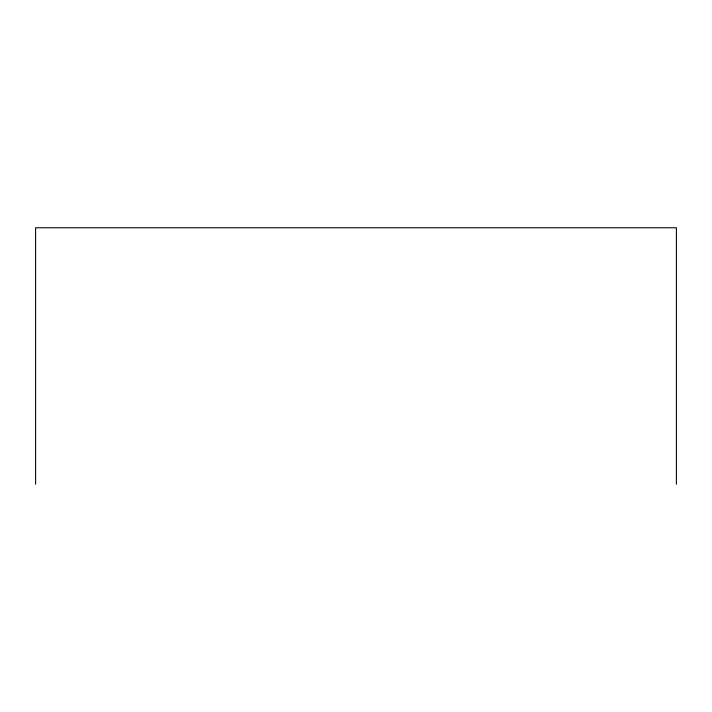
<?xml version="1.0" encoding="UTF-8"?>
<svg xmlns="http://www.w3.org/2000/svg" width="712" height="712" viewBox="0 0 712 712"><rect width="100%" height="100%" fill="white"/><g stroke="black" fill="none" stroke-linecap="round" stroke-linejoin="round"><path stroke-width="1.07" d="M676.4 484.24L676.4 227.76L35.6 227.76L35.6 484.24"/></g></svg>
